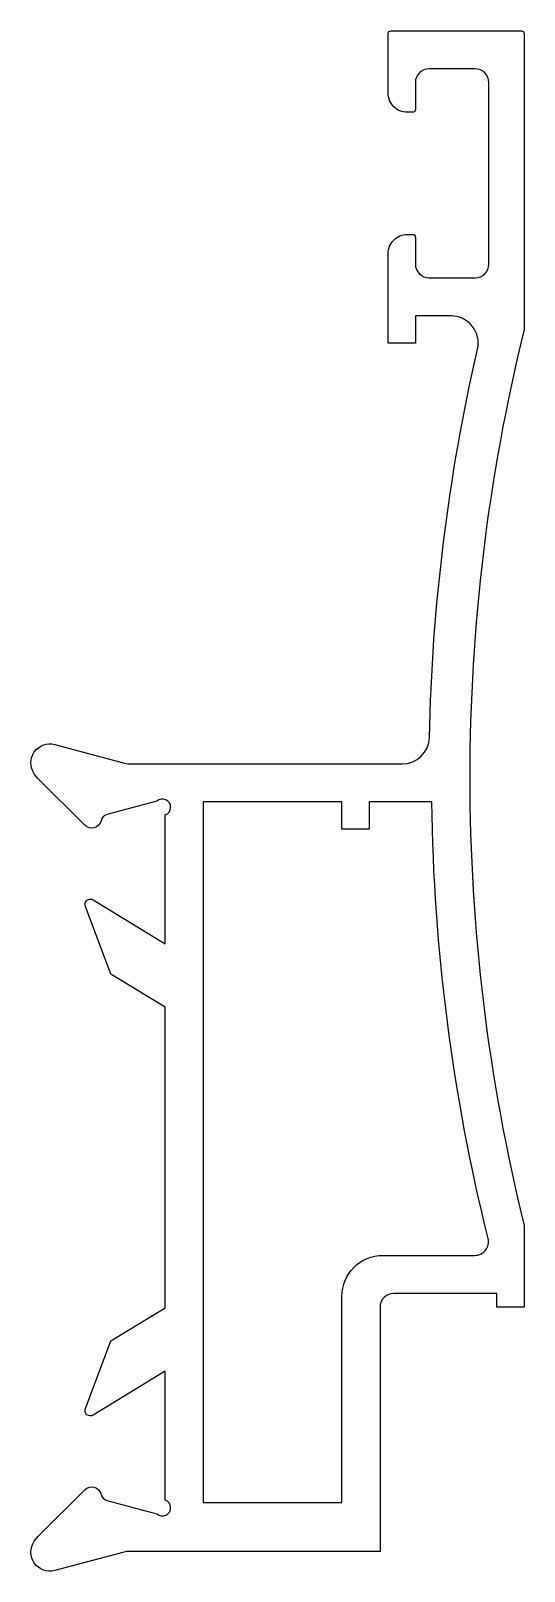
# Model space of a CAD drawing. Extents: x 1284.5 to 1302.6, y -217 to -160.2.
import ezdxf

# ---------------------------------------------------------------- set-up
doc = ezdxf.new("R2010")
doc.units = 0
doc.header["$LTSCALE"] = 15
doc.layers.get('0').update_dxf_attribs({"linetype": 'CONTINUOUS'})

msp = doc.modelspace()

# ---------------------------------------------------------------- linework, layer by layer
at = {"color": 0, "ltscale": 0.05}
for points in [[(1285.354, -216.929, -0.700084), (1284.6, -215.852), (1284.726, -215.672), (1286.455, -213.961, -0.607471), (1287.056, -214.119, 0.283637), (1287.274, -214.346), (1289.111, -214.838, 1.229391), (1289.416, -214.336), (1289.416, -209.592), (1286.769, -211.207, -0.713664), (1286.478, -210.966), (1287.42, -208.467), (1289.416, -207.249), (1289.416, -196.186), (1287.42, -194.968), (1286.478, -192.469, -0.713664), (1286.769, -192.228), (1289.416, -193.843), (1289.416, -189.099, 1.229391), (1289.111, -188.597), (1287.274, -189.089, 0.283637), (1287.056, -189.316, -0.607471), (1286.455, -189.474), (1284.726, -187.763), (1284.6, -187.583, -0.700084), (1285.354, -186.506), (1287.913, -187.19, 0.06546), (1288.172, -187.224), (1298.132, -187.224, 0.408087), (1299.132, -186.245, -0.051176), (1300.902, -171.948, 0.48191), (1299.928, -170.724), (1298.616, -170.724), (1298.616, -171.724), (1297.616, -171.724), (1297.616, -168.424, -0.414214), (1298.316, -167.724), (1298.516, -167.724, -0.414214), (1298.616, -167.824), (1298.616, -168.824, 0.414214), (1299.116, -169.324), (1300.816, -169.324, 0.414214), (1301.316, -168.824), (1301.316, -162.124, 0.414214), (1300.816, -161.624), (1299.116, -161.624, 0.414214), (1298.616, -162.124), (1298.616, -163.124, -0.414214), (1298.516, -163.224), (1298.316, -163.224, -0.414214), (1297.616, -162.524), (1297.616, -160.324, -0.414214), (1297.716, -160.224), (1302.516, -160.224, -0.414214), (1302.616, -160.324), (1302.616, -171.224, 0.121212), (1302.616, -204.224), (1302.616, -207.224), (1301.616, -207.224), (1301.616, -206.724), (1297.816, -206.724, 0.414214), (1297.316, -207.224), (1297.316, -216.224), (1287.988, -216.224)], [(1300.807, -205.324, 0.48743), (1301.292, -204.704, -0.057713), (1299.222, -188.624), (1296.916, -188.624), (1296.916, -189.624), (1295.916, -189.624), (1295.916, -188.624), (1290.816, -188.624), (1290.816, -214.424), (1295.916, -214.424), (1295.916, -206.824, -0.414214), (1297.416, -205.324)]]:
    msp.add_lwpolyline(points, format="xyb", close=True, dxfattribs=at)

doc.saveas('drawing.dxf')
